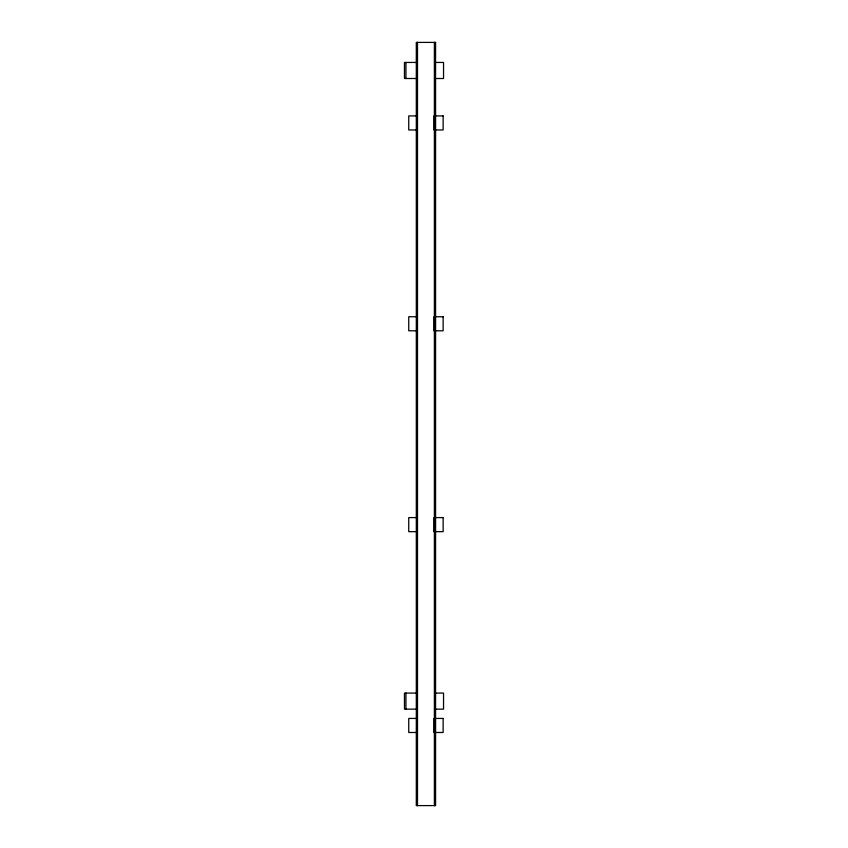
<?xml version="1.0" encoding="UTF-8"?>
<svg xmlns="http://www.w3.org/2000/svg" width="848" height="848" viewBox="0 0 848 848"><rect width="100%" height="100%" fill="white"/><g stroke="black" fill="none" stroke-linecap="round" stroke-linejoin="round"><path stroke-width="1.27" d="M417.237 62.445L404.464 62.445L404.464 78.504L417.237 78.504M435.575 62.445L443.536 62.445L443.536 78.504L435.575 78.504M416.622 115.911L408.747 115.911L408.747 129.967L416.622 129.967M416.622 316.749L408.747 316.749L408.747 330.805L416.622 330.805M416.622 517.587L408.747 517.587L408.747 531.654L416.622 531.654M417.237 693.081L404.464 693.081L404.464 709.151L417.237 709.151M435.575 693.081L443.536 693.081L443.536 709.151L435.575 709.151M416.622 718.436L408.747 718.436L408.747 732.492L416.622 732.492M434.78 42.4L434.78 805.6M434.377 42.4L434.377 805.6M417.502 42.4L417.502 805.6M417.099 42.4L417.099 805.6M405.938 62.445L405.938 78.504M405.938 693.081L405.938 709.151M435.586 42.4L416.304 42.4L416.304 805.6L435.586 805.6L435.586 42.4M443.133 115.911L433.943 115.911L433.943 129.967L443.133 129.967L443.133 115.911M443.133 316.749L433.943 316.749L433.943 330.805L443.133 330.805L443.133 316.749M443.133 517.587L433.943 517.587L433.943 531.654L443.133 531.654L443.133 517.587M443.133 718.436L433.943 718.436L433.943 732.492L443.133 732.492L443.133 718.436"/></g></svg>
